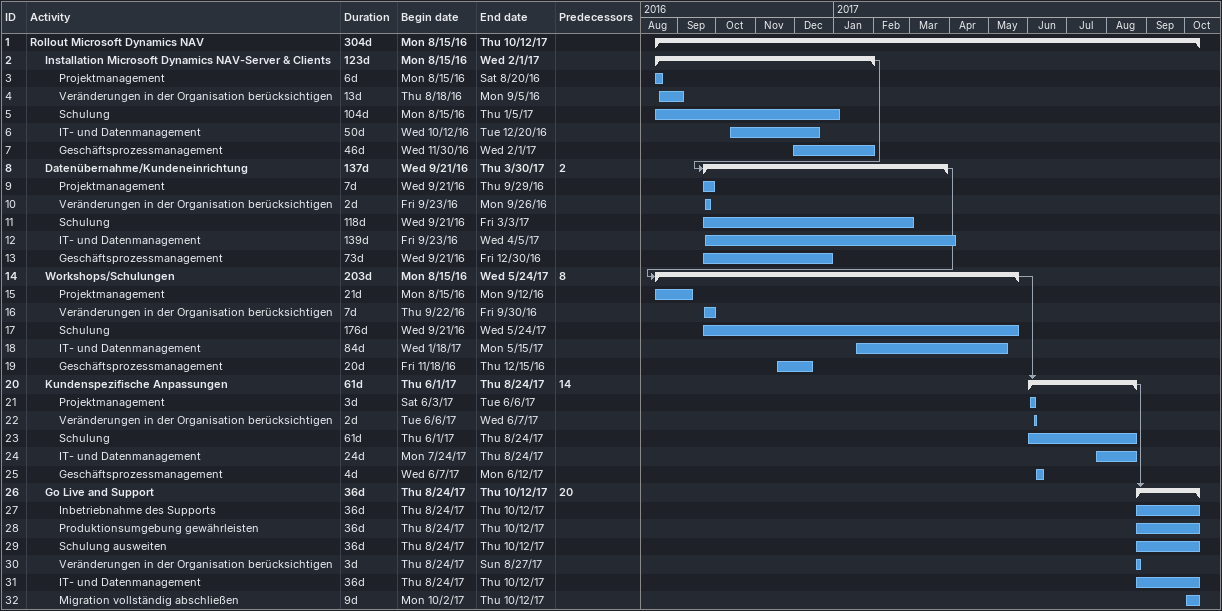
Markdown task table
| ID | Level | Task | Duration | Start | Finish | Predecessors |
|---|---|---|---|---|---|---|
| 1 | 1 | **Rollout Microsoft Dynamics NAV** | 304d | 2016-08-15 | 2017-10-12 |  |
| 2 | 2 | **Installation Microsoft Dynamics NAV-Server & Clients** | 123d | 2016-08-15 | 2017-02-01 |  |
| 3 | 3 | Projektmanagement | 6d | 2016-08-15 | 2016-08-20 |  |
| 4 | 3 | Veränderungen in der Organisation berücksichtigen | 13d | 2016-08-18 | 2016-09-05 |  |
| 5 | 3 | Schulung | 104d | 2016-08-15 | 2017-01-05 |  |
| 6 | 3 | IT- und Datenmanagement | 50d | 2016-10-12 | 2016-12-20 |  |
| 7 | 3 | Geschäftsprozessmanagement | 46d | 2016-11-30 | 2017-02-01 |  |
| 8 | 2 | **Datenübernahme/Kundeneinrichtung** | 137d | 2016-09-21 | 2017-03-30 | 2 |
| 9 | 3 | Projektmanagement | 7d | 2016-09-21 | 2016-09-29 |  |
| 10 | 3 | Veränderungen in der Organisation berücksichtigen | 2d | 2016-09-23 | 2016-09-26 |  |
| 11 | 3 | Schulung | 118d | 2016-09-21 | 2017-03-03 |  |
| 12 | 3 | IT- und Datenmanagement | 139d | 2016-09-23 | 2017-04-05 |  |
| 13 | 3 | Geschäftsprozessmanagement | 73d | 2016-09-21 | 2016-12-30 |  |
| 14 | 2 | **Workshops/Schulungen** | 203d | 2016-08-15 | 2017-05-24 | 8 |
| 15 | 3 | Projektmanagement | 21d | 2016-08-15 | 2016-09-12 |  |
| 16 | 3 | Veränderungen in der Organisation berücksichtigen | 7d | 2016-09-22 | 2016-09-30 |  |
| 17 | 3 | Schulung | 176d | 2016-09-21 | 2017-05-24 |  |
| 18 | 3 | IT- und Datenmanagement | 84d | 2017-01-18 | 2017-05-15 |  |
| 19 | 3 | Geschäftsprozessmanagement | 20d | 2016-11-18 | 2016-12-15 |  |
| 20 | 2 | **Kundenspezifische Anpassungen** | 61d | 2017-06-01 | 2017-08-24 | 14 |
| 21 | 3 | Projektmanagement | 3d | 2017-06-03 | 2017-06-06 |  |
| 22 | 3 | Veränderungen in der Organisation berücksichtigen | 2d | 2017-06-06 | 2017-06-07 |  |
| 23 | 3 | Schulung | 61d | 2017-06-01 | 2017-08-24 |  |
| 24 | 3 | IT- und Datenmanagement | 24d | 2017-07-24 | 2017-08-24 |  |
| 25 | 3 | Geschäftsprozessmanagement | 4d | 2017-06-07 | 2017-06-12 |  |
| 26 | 2 | **Go Live and Support** | 36d | 2017-08-24 | 2017-10-12 | 20 |
| 27 | 3 | Inbetriebnahme des Supports | 36d | 2017-08-24 | 2017-10-12 |  |
| 28 | 3 | Produktionsumgebung gewährleisten | 36d | 2017-08-24 | 2017-10-12 |  |
| 29 | 3 | Schulung ausweiten | 36d | 2017-08-24 | 2017-10-12 |  |
| 30 | 3 | Veränderungen in der Organisation berücksichtigen | 3d | 2017-08-24 | 2017-08-27 |  |
| 31 | 3 | IT- und Datenmanagement | 36d | 2017-08-24 | 2017-10-12 |  |
| 32 | 3 | Migration vollständig abschließen | 9d | 2017-10-02 | 2017-10-12 |  |
